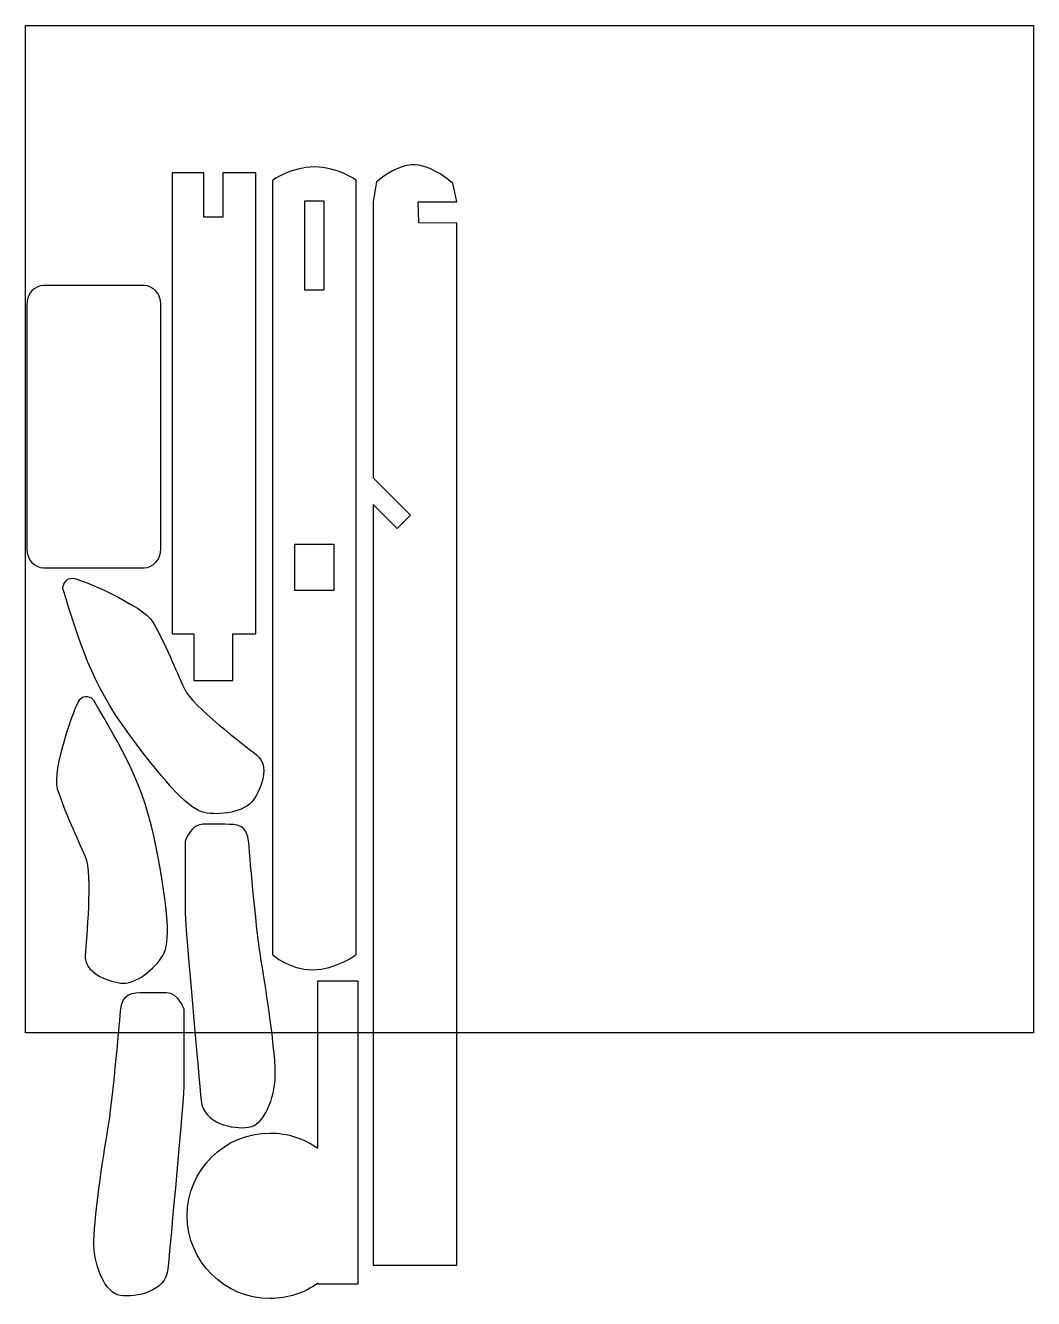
# Model space of a CAD drawing. Extents: x 110 to 290, y -253 to -24.
import ezdxf

# ---------------------------------------------------------------- set-up
doc = ezdxf.new("R2010")
doc.units = 0
doc.header["$MEASUREMENT"] = 0
doc.layers.add('LAYER_1', color=7, linetype='CONTINUOUS')
picture_1 = doc.add_image_def('image1.png', size_in_pixel=(512, 512))

# ---------------------------------------------------------------- blocks, each defined once
blk = doc.blocks.new('BLOCK_2')
at = {"layer": 'LAYER_1'}
image = blk.add_image(picture_1, insert=(109.71, -204.96), size_in_units=(180.62, 180.62), dxfattribs=at)
blk = doc.blocks.new('BLOCK_3')
at = {"layer": 'LAYER_1', "color": 1}
for points in [[(163.18, -55.81), (163.18, -71.81), (159.78, -71.81), (159.78, -55.81), (163.18, -55.81)], [(164.98, -117.33), (164.98, -125.66), (157.98, -125.66), (157.98, -117.33), (164.98, -117.33)]]:
    blk.add_lwpolyline(points, dxfattribs=at)
blk.add_open_spline([(168.98, -52.09), (168.98, -52.09), (168.98, -190.9), (168.98, -190.9), (168.98, -190.9), (165.31, -193.64), (161.16, -193.64), (156.93, -193.64), (153.98, -190.9), (153.98, -190.9), (153.98, -190.9), (153.98, -52.09), (153.98, -52.09), (153.98, -52.09), (157.28, -49.71), (161.51, -49.71), (165.75, -49.71), (168.98, -52.09), (168.98, -52.09)], degree=3, knots=[0, 0, 0, 0, 1, 1, 1, 2, 2, 2, 3, 3, 3, 4, 4, 4, 5, 5, 5, 6, 6, 6, 6], dxfattribs=at)

msp = doc.modelspace()

# ---------------------------------------------------------------- linework, layer by layer
at = {"layer": 'LAYER_1', "color": 1}
for points in [[(145.07, -58.71), (141.67, -58.71), (141.67, -50.77), (135.99, -50.77), (135.99, -133.4), (139.87, -133.4), (139.87, -141.78), (146.87, -141.78), (146.87, -133.4), (150.99, -133.4), (150.99, -50.77), (145.07, -50.77), (145.07, -58.71)], [(178.72, -112.15), (176.31, -114.55)]]:
    msp.add_lwpolyline(points, dxfattribs=at)
for points, knots in [([(186.99, -246.59), (186.99, -246.59), (171.99, -246.59), (171.99, -246.59), (171.99, -246.59), (171.99, -110.23), (171.99, -110.23), (171.99, -110.23), (176.31, -114.55), (176.31, -114.55), (176.31, -114.55), (178.72, -112.15), (178.72, -112.15), (178.72, -112.15), (171.99, -105.42), (171.99, -105.42), (171.99, -105.42), (171.99, -59.34), (171.99, -59.34), (171.99, -59.34), (171.99, -55.94), (171.99, -55.94), (171.99, -55.94), (172.64, -52.39), (172.64, -52.39), (172.64, -52.39), (175.69, -49.54), (178.88, -49.33), (182.37, -49.09), (186.26, -52.62), (186.26, -52.62), (186.26, -52.62), (186.99, -55.94), (186.99, -55.94), (186.99, -55.94), (180.1, -55.94), (180.1, -55.94), (180.1, -55.94), (180.18, -59.71), (180.18, -59.71), (180.18, -59.71), (186.99, -59.8), (186.99, -59.8), (186.99, -59.8), (186.99, -246.59), (186.99, -246.59)], [0, 0, 0, 0, 1, 1, 1, 2, 2, 2, 3, 3, 3, 4, 4, 4, 5, 5, 5, 6, 6, 6, 7, 7, 7, 8, 8, 8, 9, 9, 9, 10, 10, 10, 11, 11, 11, 12, 12, 12, 13, 13, 13, 14, 14, 14, 15, 15, 15, 15]), ([(133.98, -118.18), (133.98, -120.05), (132.63, -121.57), (130.96, -121.57), (130.96, -121.57), (112.96, -121.57), (112.96, -121.57), (111.29, -121.57), (109.93, -120.05), (109.93, -118.18), (109.93, -118.18), (109.93, -74.36), (109.93, -74.36), (109.93, -72.49), (111.29, -70.97), (112.96, -70.97), (112.96, -70.97), (130.96, -70.97), (130.96, -70.97), (132.63, -70.97), (133.98, -72.49), (133.98, -74.36), (133.98, -74.36), (133.98, -118.18), (133.98, -118.18)], [0, 0, 0, 0, 1, 1, 1, 2, 2, 2, 3, 3, 3, 4, 4, 4, 5, 5, 5, 6, 6, 6, 7, 7, 7, 8, 8, 8, 8]), ([(116.46, -125.44), (119.35, -134.57), (121.31, -142.07), (128.34, -151.5), (135.36, -160.93), (139.06, -164.86), (141.76, -165.45), (144.46, -166.04), (149.06, -165.39), (150.53, -163.22), (152.01, -161.06), (153.53, -157.05), (151.19, -155.18), (148.86, -153.3), (139.69, -146.49), (138.14, -143.18), (136.58, -139.87), (134.83, -135.29), (132.55, -131.3), (130.86, -128.35), (119.49, -123.51), (118.18, -123.44), (116.87, -123.38), (116.26, -124.81), (116.46, -125.44)], [0, 0, 0, 0, 1, 1, 1, 2, 2, 2, 3, 3, 3, 4, 4, 4, 5, 5, 5, 6, 6, 6, 7, 7, 7, 8, 8, 8, 8]), ([(121.98, -145.37), (126.75, -153.67), (130.96, -160.19), (133.15, -171.74), (135.34, -183.29), (135.74, -188.67), (134.34, -191.06), (132.95, -193.45), (129.36, -196.4), (126.77, -196.02), (124.18, -195.65), (120.2, -194.05), (120.4, -191.06), (120.6, -188.08), (121.78, -176.72), (120.39, -173.34), (119, -169.95), (116.81, -165.57), (115.42, -161.18), (114.39, -157.94), (118.51, -146.29), (119.35, -145.28), (120.18, -144.28), (121.65, -144.79), (121.98, -145.37)], [0, 0, 0, 0, 1, 1, 1, 2, 2, 2, 3, 3, 3, 4, 4, 4, 5, 5, 5, 6, 6, 6, 7, 7, 7, 8, 8, 8, 8]), ([(145.45, -167.56), (147.58, -167.56), (149.47, -167.56), (149.72, -170.88), (149.97, -174.2), (151.16, -187.48), (151.96, -192), (152.76, -196.51), (154.61, -209.13), (154.48, -212.85), (154.35, -216.57), (152.52, -221.48), (149.72, -221.88), (146.91, -222.28), (141.6, -221.21), (141.2, -217.1), (140.8, -212.98), (138.34, -186.15), (138.34, -183.63), (138.34, -181.11), (138.34, -170.62), (138.34, -170.62), (138.34, -170.62), (139.34, -167.56), (141.47, -167.56), (143.59, -167.56), (145.45, -167.56), (145.45, -167.56)], [0, 0, 0, 0, 1, 1, 1, 2, 2, 2, 3, 3, 3, 4, 4, 4, 5, 5, 5, 6, 6, 6, 7, 7, 7, 8, 8, 8, 9, 9, 9, 9]), ([(162.1, -195.6), (162.1, -195.6), (162.1, -225.62), (162.1, -225.62), (159.68, -223.91), (156.72, -222.9), (153.53, -222.9), (145.34, -222.9), (138.69, -229.54), (138.69, -237.74), (138.69, -245.93), (145.34, -252.58), (153.53, -252.58), (156.72, -252.58), (159.68, -251.57), (162.1, -249.85), (162.1, -249.85), (162.1, -249.99), (162.1, -249.99), (162.1, -249.99), (169.27, -249.99), (169.27, -249.99), (169.27, -249.99), (169.27, -195.6), (169.27, -195.6), (169.27, -195.6), (162.1, -195.6), (162.1, -195.6)], [0, 0, 0, 0, 1, 1, 1, 2, 2, 2, 3, 3, 3, 4, 4, 4, 5, 5, 5, 6, 6, 6, 7, 7, 7, 8, 8, 8, 9, 9, 9, 9]), ([(130.99, -197.72), (128.87, -197.72), (126.98, -197.72), (126.73, -201.04), (126.48, -204.36), (125.28, -217.64), (124.49, -222.16), (123.69, -226.67), (121.83, -239.29), (121.96, -243.01), (122.1, -246.73), (123.92, -251.64), (126.73, -252.04), (129.53, -252.44), (134.85, -251.37), (135.24, -247.26), (135.64, -243.14), (138.11, -216.31), (138.11, -213.79), (138.11, -211.27), (138.11, -200.78), (138.11, -200.78), (138.11, -200.78), (137.1, -197.72), (134.98, -197.72), (132.85, -197.72), (130.99, -197.72), (130.99, -197.72)], [0, 0, 0, 0, 1, 1, 1, 2, 2, 2, 3, 3, 3, 4, 4, 4, 5, 5, 5, 6, 6, 6, 7, 7, 7, 8, 8, 8, 9, 9, 9, 9])]:
    msp.add_open_spline(points, degree=3, knots=knots, dxfattribs=at)

# ---------------------------------------------------------------- block references
at = {"layer": 'LAYER_1'}
for name in ['BLOCK_2', 'BLOCK_3']:
    msp.add_blockref(name, (0, 0), dxfattribs=at)

doc.saveas('drawing.dxf')
